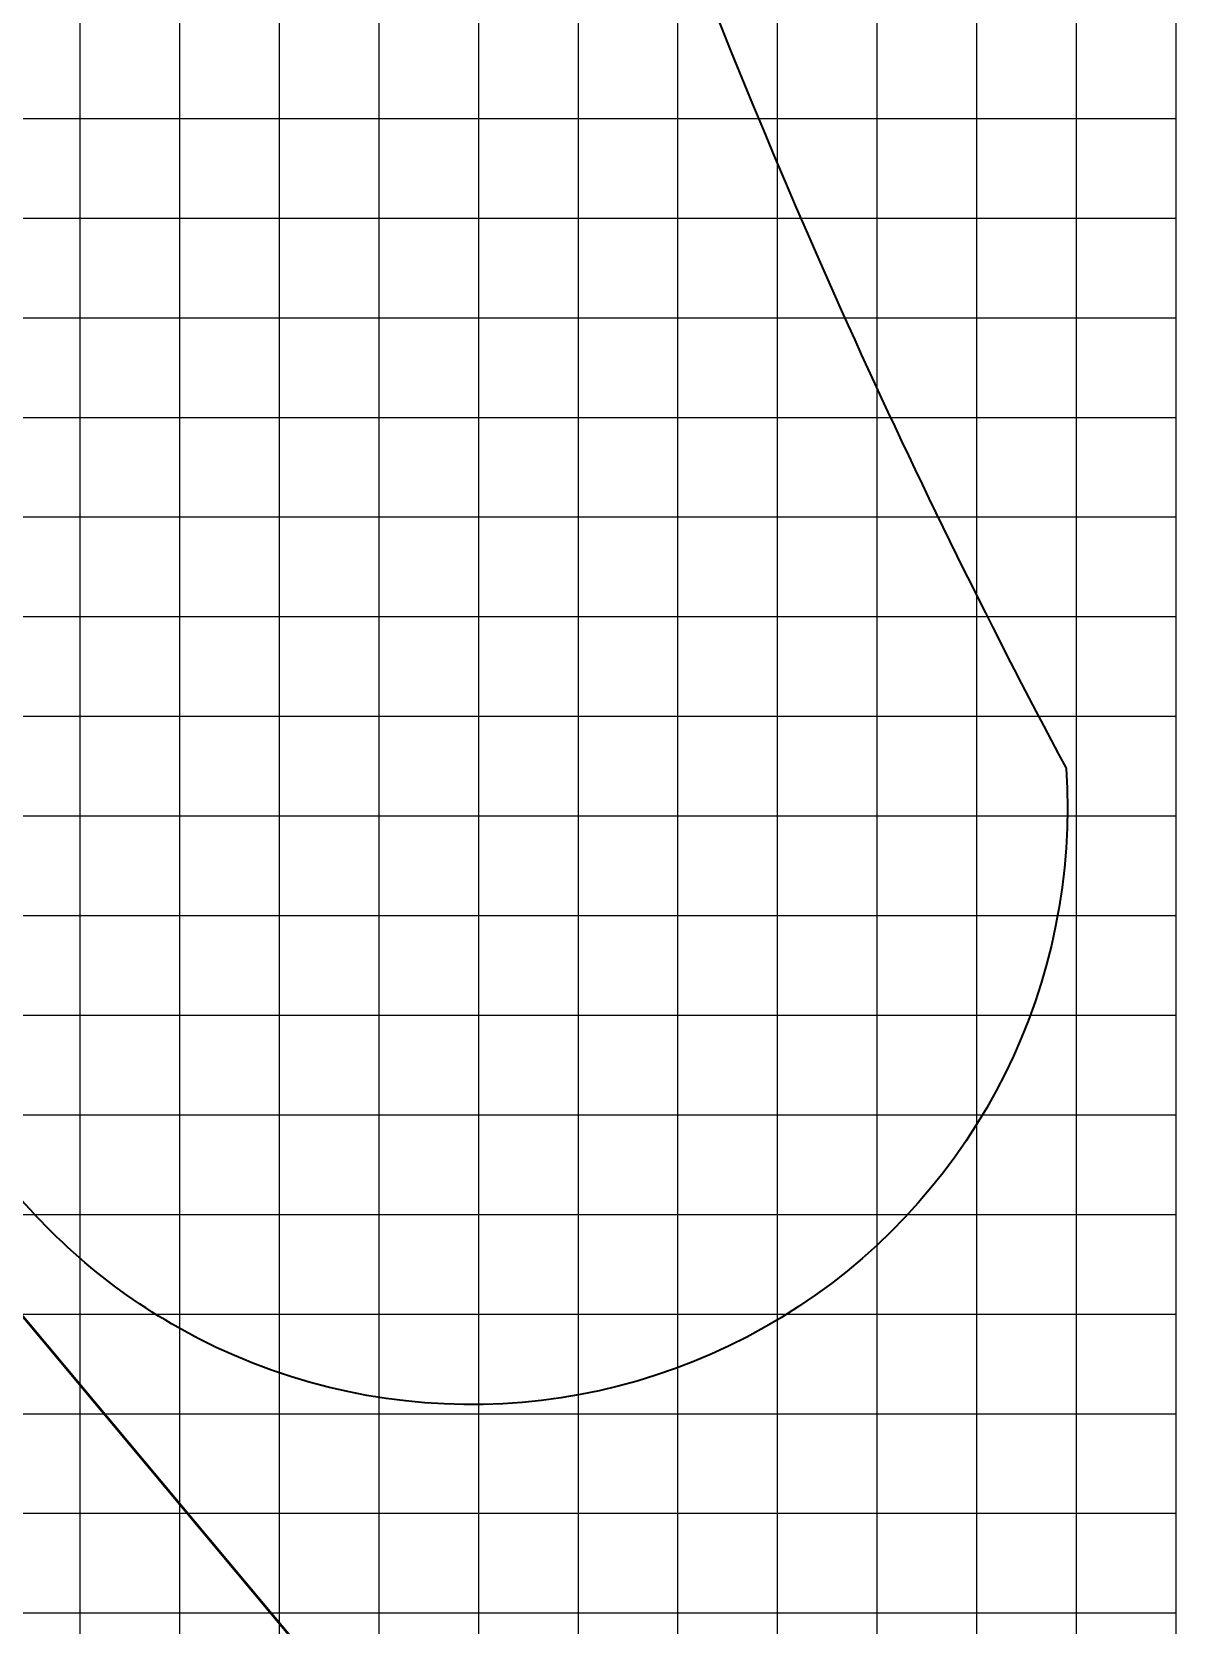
# Model space of a CAD drawing. Header units: millimetres. Extents: x 464536 to 476893, y 870501 to 881610.
# Drawn here: x 471451 to 472600, y 873588 to 875187 of the extents above; entities that cross this region are included whole.
import ezdxf

# ---------------------------------------------------------------- set-up
doc = ezdxf.new("R2010")
doc.units = ezdxf.units.MM
doc.layers.add('Grid1', color=7, linetype='Continuous')
doc.layers.add('Structure Plan Boundries', color=7, linetype='Continuous', lineweight=35)
doc.layers.add('Water Bodies', color=132, linetype='Continuous', lineweight=35)

msp = doc.modelspace()

# ---------------------------------------------------------------- linework, layer by layer
at = {"layer": 'Grid1'}
for p, q in [((471500, 870600), (471500, 881600)), ((471600, 870600), (471600, 881600)), ((471700, 870600), (471700, 881600)), ((471800, 870600), (471800, 881600)), ((471900, 870600), (471900, 881600)), ((472000, 870600), (472000, 881600)), ((472100, 870600), (472100, 881600)), ((472200, 870600), (472200, 881600)), ((472300, 870600), (472300, 881600)), ((472400, 870600), (472400, 881600)), ((472500, 870600), (472500, 881600)), ((472600, 870600), (472600, 881600)), ((464700, 875100), (472600, 875100)), ((464700, 875000), (472600, 875000)), ((464700, 874900), (472600, 874900)), ((464700, 874800), (472600, 874800)), ((464700, 874700), (472600, 874700)), ((464700, 874600), (472600, 874600)), ((464700, 874600), (472600, 874600)), ((464700, 874500), (472600, 874500)), ((464700, 874400), (472600, 874400)), ((464700, 874300), (472600, 874300)), ((464700, 874200), (472600, 874200)), ((464700, 874100), (472600, 874100)), ((464700, 874000), (472600, 874000)), ((464700, 873900), (472600, 873900)), ((464700, 873800), (472600, 873800)), ((464700, 873700), (472600, 873700)), ((464700, 873600), (472600, 873600))]:
    msp.add_line(p, q, dxfattribs=at)
at = {"layer": 'Structure Plan Boundries'}
msp.add_lwpolyline([(470257.8, 875534.4), (471319.8, 874043.4), (471992.1, 873239.8)], dxfattribs=at)
msp.add_lwpolyline([(470257.8, 875534.4), (471319.8, 874043.4), (471992.1, 873239.8)], dxfattribs=at)
at = {"layer": 'Water Bodies'}
msp.add_lwpolyline([(471004.6, 880128.7, -0.017871), (471073.3, 880186.7, -0.177956), (471335, 880344.7, -0.510026), (471858.8, 879854.6, 0.005688), (471817.4, 879690.5, 0.043447), (471626.1, 878413.9, 0.121522), (472264.2, 874906.9, 0.017184), (472489.5, 874447.8, -0.583752), (471618.5, 873875.5, -0.102254), (471430, 874027.7, -0.020507), (471252.6, 874255.9, -0.011967), (471157.9, 874395.5, -0.05388), (470562.6, 875319.8, -0.04977), (470159.3, 877045.7, -0.038512), (470086.5, 878416.6, -0.008422), (470085.7, 878461.3, -0.025388), (470092.5, 878595.8, -0.023273), (470110.8, 878717.9, -0.045258), (470178.2, 878948, -0.007674), (470211.1, 879024.3, -0.069087), (470606.5, 879654.9, -0.091937)], format="xyb", close=True, dxfattribs=at)
msp.add_lwpolyline([(471334.9, 874026.5), (471992.7, 873240.1)], dxfattribs=at)

doc.saveas('drawing.dxf')
